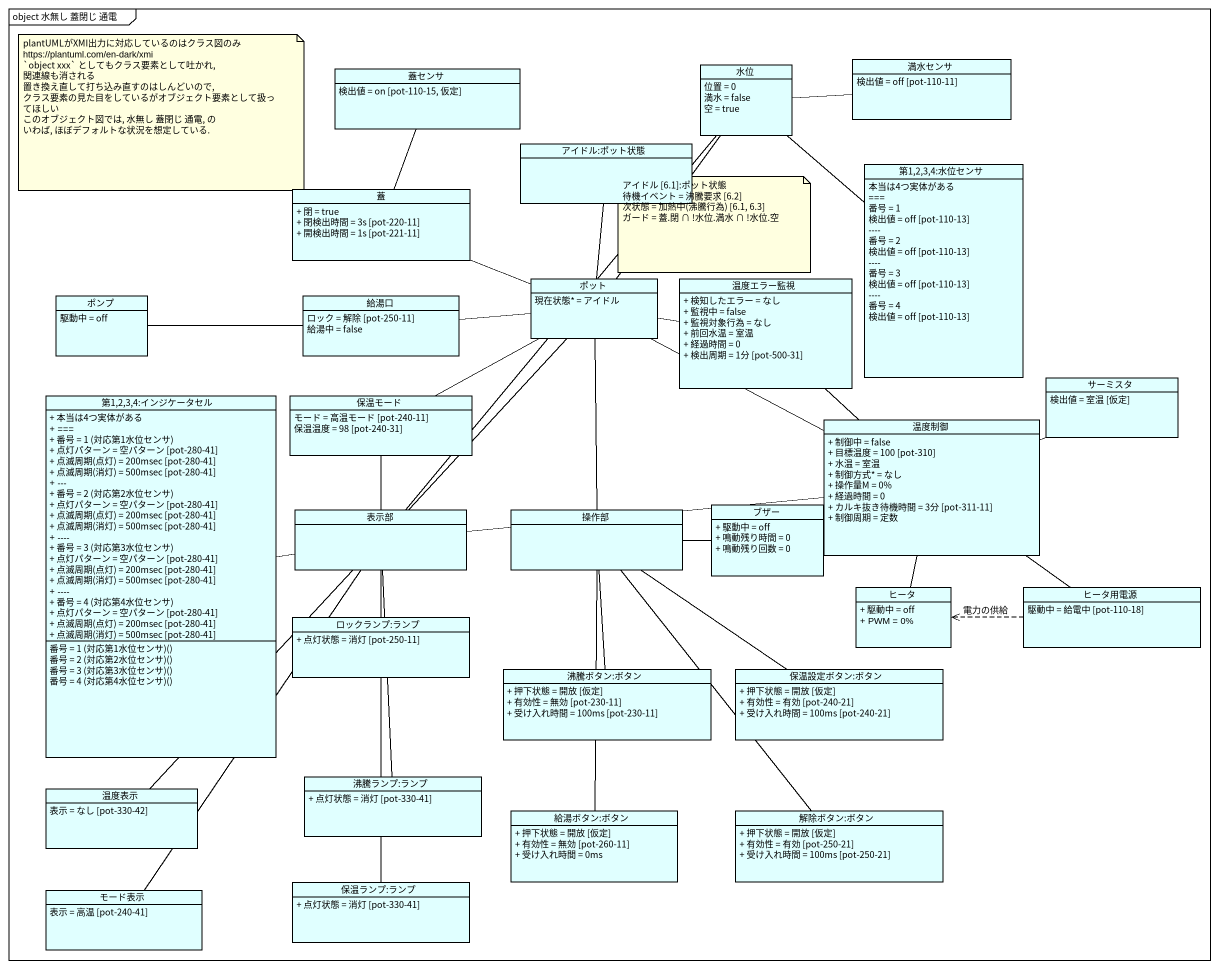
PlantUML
@startuml
mainframe object 水無し 蓋閉じ 通電
hide circle
hide empty members
skinparam classAttributeIconSize 0
class 蓋センサ #E0FFFF {
  検出値 = on [pot-110-15, 仮定]
}
class 水位 #E0FFFF {
  位置 = 0
  満水 = false
  空 = true
}
class 満水センサ #E0FFFF {
  検出値 = off [pot-110-11]
}
class "アイドル:ポット状態" as アイドル_ポット状態 #E0FFFF
class 蓋 #E0FFFF {
  + 閉 = true
  + 閉検出時間 = 3s [pot-220-11]
  + 開検出時間 = 1s [pot-221-11]
}
class "第1,2,3,4:水位センサ" as 第1_2_3_4_水位センサ #E0FFFF {
  本当は4つ実体がある
  ~===
  番号 = 1
  検出値 = off [pot-110-13]
  ~--~--
  番号 = 2
  検出値 = off [pot-110-13]
  ~--~--
  番号 = 3
  検出値 = off [pot-110-13]
  ~--~--
  番号 = 4
  検出値 = off [pot-110-13]
}
class ポンプ #E0FFFF {
  駆動中 = off
}
class 給湯口 #E0FFFF {
  ロック = 解除 [pot-250-11]
  給湯中 = false
}
class ポット #E0FFFF {
  現在状態* = アイドル
}
class 温度エラー監視 #E0FFFF {
  + 検知したエラー = なし
  + 監視中 = false
  + 監視対象行為 = なし
  + 前回水温 = 室温
  + 経過時間 = 0
  + 検出周期 = 1分 [pot-500-31]
}
class サーミスタ #E0FFFF {
  検出値 = 室温 [仮定]
}
class "第1,2,3,4:インジケータセル" as 第1_2_3_4_インジケータセル #E0FFFF {
  + 本当は4つ実体がある
  + ===
  {field} + 番号 = 1 (対応第1水位センサ)
  + 点灯パターン = 空パターン [pot-280-41]
  {field} + 点滅周期(点灯) = 200msec [pot-280-41]
  {field} + 点滅周期(消灯) = 500msec [pot-280-41]
  + ---
  {field} + 番号 = 2 (対応第2水位センサ)
  + 点灯パターン = 空パターン [pot-280-41]
  {field} + 点滅周期(点灯) = 200msec [pot-280-41]
  {field} + 点滅周期(消灯) = 500msec [pot-280-41]
  + ~--~--
  {field} + 番号 = 3 (対応第3水位センサ)
  + 点灯パターン = 空パターン [pot-280-41]
  {field} + 点滅周期(点灯) = 200msec [pot-280-41]
  {field} + 点滅周期(消灯) = 500msec [pot-280-41]
  + ~--~--
  {field} + 番号 = 4 (対応第4水位センサ)
  + 点灯パターン = 空パターン [pot-280-41]
  {field} + 点滅周期(点灯) = 200msec [pot-280-41]
  {field} + 点滅周期(消灯) = 500msec [pot-280-41]
  番号 = 1 (対応第1水位センサ)()
  番号 = 2 (対応第2水位センサ)()
  番号 = 3 (対応第3水位センサ)()
  番号 = 4 (対応第4水位センサ)()
}
class 保温モード #E0FFFF {
  モード = 高温モード [pot-240-11]
  保温温度 = 98 [pot-240-31]
}
class 温度制御 #E0FFFF {
  + 制御中 = false
  + 目標温度 = 100 [pot-310]
  + 水温 = 室温
  + 制御方式* = なし
  + 操作量M = 0%
  + 経過時間 = 0
  + カルキ抜き待機時間 = 3分 [pot-311-11]
  + 制御周期 = 定数
}
class 表示部 #E0FFFF
class 操作部 #E0FFFF
class ブザー #E0FFFF {
  + 駆動中 = off
  + 鳴動残り時間 = 0
  + 鳴動残り回数 = 0
}
class ヒータ #E0FFFF {
  + 駆動中 = off
  + PWM = 0%
}
class ヒータ用電源 #E0FFFF {
  駆動中 = 給電中 [pot-110-18]
}
class "ロックランプ:ランプ" as ロックランプ_ランプ #E0FFFF {
  + 点灯状態 = 消灯 [pot-250-11]
}
class "沸騰ボタン:ボタン" as 沸騰ボタン_ボタン #E0FFFF {
  + 押下状態 = 開放 [仮定]
  + 有効性 = 無効 [pot-230-11]
  + 受け入れ時間 = 100ms [pot-230-11]
}
class "保温設定ボタン:ボタン" as 保温設定ボタン_ボタン #E0FFFF {
  + 押下状態 = 開放 [仮定]
  + 有効性 = 有効 [pot-240-21]
  + 受け入れ時間 = 100ms [pot-240-21]
}
class 温度表示 #E0FFFF {
  表示 = なし [pot-330-42]
}
class "沸騰ランプ:ランプ" as 沸騰ランプ_ランプ #E0FFFF {
  + 点灯状態 = 消灯 [pot-330-41]
}
class "給湯ボタン:ボタン" as 給湯ボタン_ボタン #E0FFFF {
  + 押下状態 = 開放 [仮定]
  + 有効性 = 無効 [pot-260-11]
  + 受け入れ時間 = 0ms
}
class "解除ボタン:ボタン" as 解除ボタン_ボタン #E0FFFF {
  + 押下状態 = 開放 [仮定]
  + 有効性 = 有効 [pot-250-21]
  + 受け入れ時間 = 100ms [pot-250-21]
}
class "保温ランプ:ランプ" as 保温ランプ_ランプ #E0FFFF {
  + 点灯状態 = 消灯 [pot-330-41]
}
class モード表示 #E0FFFF {
  表示 = 高温 [pot-240-41]
}
水位 -right- 満水センサ
水位 -- 第1_2_3_4_水位センサ
水位 -- ポット
水位 -- 表示部
蓋 -up- 蓋センサ
蓋 -right- ポット
給湯口 -left- ポンプ
ポット -up- アイドル_ポット状態
ポット -left- 給湯口
ポット -right- 温度エラー監視
ポット -left- 保温モード
ポット -right- 温度制御
ポット -- 表示部
ポット -- 操作部
保温モード -- 表示部
温度制御 -up- 温度エラー監視
温度制御 -right- サーミスタ
温度制御 -left- 表示部
温度制御 -- ヒータ
温度制御 -- ヒータ用電源
表示部 -left- 第1_2_3_4_インジケータセル
表示部 -- ロックランプ_ランプ
表示部 -- 温度表示
表示部 -- 沸騰ランプ_ランプ
表示部 -- 保温ランプ_ランプ
表示部 -- モード表示
操作部 -right- ブザー
操作部 -- 沸騰ボタン_ボタン
操作部 -- 保温設定ボタン_ボタン
操作部 -- 給湯ボタン_ボタン
操作部 -- 解除ボタン_ボタン
ヒータ用電源 .left.> ヒータ : 電力の供給
note as N1
  plantUMLがXMI出力に対応しているのはクラス図のみ
  https://plantuml.com/en-dark/xmi
  `object xxx` としてもクラス要素として吐かれ, 関連線も消される
  置き換え直して打ち込み直すのはしんどいので,
  クラス要素の見た目をしているがオブジェクト要素として扱ってほしい
  このオブジェクト図では, 水無し 蓋閉じ 通電, の
  いわば, ほぼデフォルトな状況を想定している.
end note
note as N2
  アイドル [6.1]:ポット状態
  待機イベント = 沸騰要求 [6.2]
  次状態 = 加熱中(沸騰行為) [6.1, 6.3]
  ガード = 蓋.閉 ∩ !水位.満水 ∩ !水位.空
end note
@enduml
